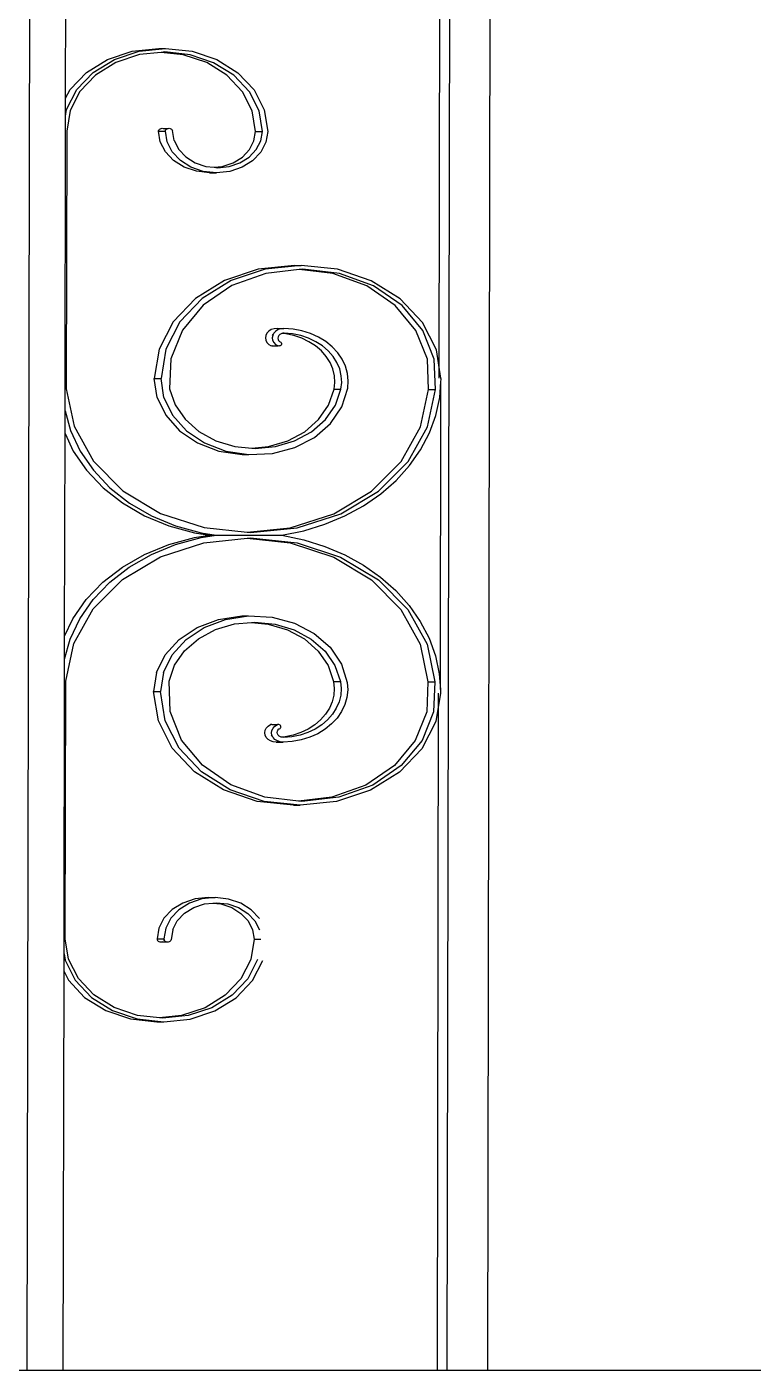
# Model space of a CAD drawing. Header units: millimetres. Extents: x 173236 to 801264, y -94969 to 615039.
# Drawn here: x 297051 to 297362, y -2874 to -2299 of the extents above; entities that cross this region are included whole.
import ezdxf

# ---------------------------------------------------------------- set-up
doc = ezdxf.new("R2010")
doc.units = ezdxf.units.MM
doc.header["$MEASUREMENT"] = 0
for name, color, linetype in [('VOX-A-ELEV-1-NEAR-RefEdit0', 130, 'Continuous'), ('VOX-A-STAIRS-STEPS', 140, 'Continuous'), ('VOX-A-WALL-PATT', 233, 'Continuous')]:
    doc.layers.add(name, color=color, linetype=linetype)

# ---------------------------------------------------------------- blocks, each defined once
blk = doc.blocks.new('STAIR')
at = {"layer": 'VOX-A-WALL-PATT'}
for p, q in [((292556.96, 726.43), (292555.15, -267.16)), ((292537.93, -267.16), (292539.73, 719.38)), ((292534.51, 157.57), (292535.53, 715.61)), ((292374.52, 277.33), (292375.17, 633.48)), ((292358.1, -267.16), (292359.74, 631.25)), ((292383.39, 288.36), (292392.47, 293.99)), ((292386.33, 288.36), (292395.41, 293.98)), ((292392.47, 293.99), (292403.04, 297.51)), ((292395.41, 293.98), (292405.97, 297.51)), ((292406.12, 296.01), (292396.01, 292.64)), ((292403.04, 297.51), (292414.38, 298.7)), ((292405.97, 297.51), (292417.31, 298.7)), ((292415.49, 296.99), (292406.12, 296.01)), ((292414.38, 298.7), (292417.31, 298.7)), ((292416.96, 297.14), (292415.49, 296.99)), ((292424.86, 295.97), (292415.49, 296.99)), ((292427.79, 295.97), (292416.96, 297.14)), ((292417.31, 298.7), (292428.64, 297.47)), ((292434.95, 292.57), (292424.86, 295.97)), ((292437.89, 292.56), (292427.79, 295.97)), ((292428.64, 297.47), (292439.2, 293.9)), ((292439.2, 293.9), (292448.26, 288.25)), ((292376.42, 281.03), (292383.39, 288.36)), ((292379.35, 281.02), (292386.33, 288.36)), ((292396.01, 292.64), (292387.33, 287.26)), ((292443.61, 287.16), (292434.95, 292.57)), ((292446.55, 287.15), (292437.89, 292.56)), ((292448.26, 288.25), (292455.2, 280.88)), ((292387.33, 287.26), (292380.66, 280.24)), ((292450.26, 280.12), (292443.61, 287.16)), ((292453.19, 280.11), (292446.55, 287.15)), ((292374.5, 269.67), (292374.52, 277.33)), ((292374.52, 277.33), (292376.42, 281.03)), ((292374.96, 272.47), (292379.35, 281.02)), ((292380.66, 280.24), (292376.46, 272.07)), ((292454.42, 271.93), (292450.26, 280.12)), ((292457.36, 271.92), (292453.19, 280.11)), ((292455.2, 280.88), (292459.56, 272.32)), ((292374.5, 269.67), (292374.96, 272.47)), ((292376.46, 272.07), (292375.02, 263.29)), ((292455.84, 263.14), (292454.42, 271.93)), ((292458.77, 263.14), (292457.36, 271.92)), ((292459.56, 272.32), (292461.04, 263.13)), ((292374.27, 143.55), (292374.5, 269.67)), ((292375.02, 263.29), (292374.82, 152.96)), ((292414.31, 263.22), (292414.36, 263.54)), ((292414.31, 263.22), (292417.25, 263.21)), ((292415.05, 258.62), (292414.31, 263.22)), ((292414.36, 263.54), (292414.52, 263.85)), ((292414.52, 263.85), (292414.77, 264.11)), ((292414.77, 264.11), (292415.09, 264.31)), ((292415.09, 264.31), (292415.47, 264.44)), ((292415.47, 264.44), (292415.88, 264.48)), ((292415.88, 264.48), (292416.28, 264.44)), ((292416.28, 264.44), (292416.66, 264.31)), ((292416.28, 264.44), (292418.41, 264.43)), ((292417.23, 263.84), (292417.34, 263.62)), ((292417.25, 263.21), (292417.3, 263.54)), ((292417.98, 258.62), (292417.25, 263.21)), ((292417.3, 263.54), (292417.34, 263.62)), ((292417.34, 263.62), (292417.46, 263.84)), ((292417.46, 263.84), (292417.71, 264.11)), ((292417.71, 264.11), (292418.03, 264.31)), ((292418.03, 264.31), (292418.41, 264.43)), ((292418.41, 264.43), (292418.81, 264.47)), ((292418.81, 264.47), (292419.22, 264.43)), ((292419.22, 264.43), (292419.59, 264.3)), ((292419.59, 264.3), (292419.92, 264.1)), ((292419.92, 264.1), (292420.16, 263.84)), ((292420.16, 263.84), (292420.32, 263.53)), ((292421.02, 259.18), (292420.32, 263.53)), ((292421.02, 259.18), (292422.93, 255.42)), ((292453.25, 255.37), (292455.17, 259.12)), ((292455.17, 259.12), (292455.84, 263.14)), ((292455.84, 263.14), (292458.77, 263.14)), ((292456.18, 255.36), (292458.11, 259.11)), ((292458.11, 259.11), (292458.77, 263.14)), ((292461.04, 263.13), (292460.28, 258.54)), ((292417.23, 254.34), (292415.05, 258.62)), ((292420.7, 250.66), (292417.23, 254.34)), ((292420.16, 254.33), (292417.98, 258.62)), ((292423.64, 250.65), (292420.16, 254.33)), ((292422.93, 255.42), (292425.97, 252.19)), ((292450.19, 252.15), (292453.25, 255.37)), ((292453.13, 252.14), (292456.18, 255.36)), ((292458.09, 254.27), (292454.6, 250.6)), ((292460.28, 258.54), (292458.09, 254.27)), ((292425.23, 247.83), (292420.7, 250.66)), ((292428.17, 247.83), (292423.64, 250.65)), ((292430.51, 246.05), (292425.23, 247.83)), ((292425.97, 252.19), (292429.95, 249.71)), ((292433.44, 246.04), (292428.17, 247.83)), ((292429.95, 249.71), (292434.57, 248.15)), ((292434.57, 248.15), (292438.08, 247.77)), ((292438.08, 247.77), (292441.58, 248.14)), ((292438.08, 247.77), (292439.54, 247.61)), ((292439.54, 247.61), (292444.51, 248.13)), ((292441.58, 248.14), (292446.21, 249.68)), ((292444.51, 248.13), (292449.15, 249.68)), ((292450.06, 247.79), (292444.78, 246.02)), ((292446.21, 249.68), (292450.19, 252.15)), ((292449.15, 249.68), (292453.13, 252.14)), ((292454.6, 250.6), (292450.06, 247.79)), ((292436.17, 245.43), (292430.51, 246.05)), ((292439.11, 245.43), (292433.44, 246.04)), ((292436.17, 245.43), (292439.11, 245.43)), ((292444.78, 246.02), (292439.11, 245.43)), ((292456.98, 204.16), (292442.51, 199.33)), ((292459.91, 204.15), (292445.44, 199.33)), ((292460.25, 202.35), (292445.66, 197.11)), ((292472.5, 205.79), (292456.98, 204.16)), ((292475.44, 205.78), (292459.91, 204.15)), ((292474.58, 203.96), (292460.25, 202.35)), ((292472.5, 205.79), (292475.44, 205.78)), ((292476.05, 204.13), (292474.58, 203.96)), ((292488.91, 202.3), (292474.58, 203.96)), ((292490.96, 204.1), (292475.44, 205.78)), ((292491.85, 202.29), (292476.05, 204.13)), ((292503.47, 197), (292488.91, 202.3)), ((292505.41, 199.22), (292490.96, 204.1)), ((292506.41, 197), (292491.85, 202.29)), ((292442.51, 199.33), (292430.07, 191.63)), ((292445.44, 199.33), (292433.01, 191.63)), ((292445.66, 197.11), (292433.44, 188.81)), ((292515.67, 188.66), (292503.47, 197)), ((292517.82, 191.47), (292505.41, 199.22)), ((292518.61, 188.65), (292506.41, 197)), ((292430.07, 191.63), (292420.52, 181.59)), ((292433.01, 191.63), (292423.46, 181.58)), ((292527.33, 181.39), (292517.82, 191.47)), ((292433.44, 188.81), (292424.52, 178.09)), ((292524.55, 177.91), (292515.67, 188.66)), ((292527.49, 177.91), (292518.61, 188.65)), ((292420.52, 181.59), (292414.51, 169.88)), ((292423.46, 181.58), (292417.45, 169.87)), ((292462.57, 178.29), (292461.53, 177.65)), ((292463.77, 178.69), (292462.57, 178.29)), ((292465.06, 178.83), (292463.77, 178.69)), ((292465.5, 178.28), (292464.47, 177.64)), ((292465.06, 178.83), (292468, 178.82)), ((292466.71, 178.69), (292465.06, 178.83)), ((292466.71, 178.69), (292465.5, 178.28)), ((292468, 178.82), (292466.71, 178.69)), ((292471.91, 178.53), (292468, 178.82)), ((292475.73, 177.8), (292471.91, 178.53)), ((292533.3, 169.66), (292527.33, 181.39)), ((292424.52, 178.09), (292419.6, 165.8)), ((292460.24, 175.84), (292460.07, 174.79)), ((292460.07, 174.79), (292460.24, 173.75)), ((292460.74, 176.81), (292460.24, 175.84)), ((292460.24, 173.75), (292460.73, 172.77)), ((292460.73, 172.77), (292461.52, 171.93)), ((292461.53, 177.65), (292460.74, 176.81)), ((292463.32, 176.18), (292462.96, 175.83)), ((292463.18, 175.83), (292463, 174.79)), ((292463, 174.79), (292463.17, 173.74)), ((292463.17, 173.74), (292463.67, 172.77)), ((292463.32, 176.18), (292463.18, 175.83)), ((292463.37, 176.21), (292463.32, 176.18)), ((292463.68, 176.81), (292463.37, 176.21)), ((292463.67, 172.77), (292464.46, 171.93)), ((292464.47, 177.64), (292463.68, 176.81)), ((292465.53, 175.23), (292465.41, 174.68)), ((292465.41, 174.68), (292465.48, 174.12)), ((292465.48, 174.12), (292465.73, 173.59)), ((292465.81, 175.74), (292465.53, 175.23)), ((292465.73, 173.59), (292466.13, 173.13)), ((292466.25, 176.18), (292465.81, 175.74)), ((292466.13, 173.13), (292466.42, 173.03)), ((292466.82, 176.51), (292466.25, 176.18)), ((292466.42, 173.03), (292466.66, 172.88)), ((292466.66, 172.88), (292466.85, 172.68)), ((292467.11, 176.59), (292466.82, 176.51)), ((292466.85, 172.68), (292466.96, 172.44)), ((292467.47, 176.7), (292467.11, 176.59)), ((292468.8, 176.44), (292467.11, 176.59)), ((292468.16, 176.76), (292467.47, 176.7)), ((292471.74, 176.44), (292468.16, 176.76)), ((292472.29, 175.72), (292468.8, 176.44)), ((292475.23, 175.71), (292471.74, 176.44)), ((292475.62, 174.6), (292472.29, 175.72)), ((292478.56, 174.59), (292475.23, 175.71)), ((292478.73, 173.12), (292475.62, 174.6)), ((292479.39, 176.65), (292475.73, 177.8)), ((292481.66, 173.11), (292478.56, 174.59)), ((292481.54, 171.3), (292478.73, 173.12)), ((292482.82, 175.1), (292479.39, 176.65)), ((292484.48, 171.29), (292481.66, 173.11)), ((292485.95, 173.17), (292482.82, 175.1)), ((292488.71, 170.92), (292485.95, 173.17)), ((292529.43, 165.6), (292524.55, 177.91)), ((292532.36, 165.59), (292527.49, 177.91)), ((292414.51, 169.88), (292412.45, 157.31)), ((292417.45, 169.87), (292415.38, 157.3)), ((292461.52, 171.93), (292462.56, 171.29)), ((292462.86, 171.25), (292462.56, 171.29)), ((292463.17, 171.28), (292462.86, 171.25)), ((292463.17, 171.28), (292465.49, 171.28)), ((292464.46, 171.93), (292465.49, 171.28)), ((292465.8, 171.25), (292465.49, 171.28)), ((292466.11, 171.28), (292465.8, 171.25)), ((292466.39, 171.37), (292466.11, 171.28)), ((292466.64, 171.52), (292466.39, 171.37)), ((292466.83, 171.72), (292466.64, 171.52)), ((292466.95, 171.95), (292466.83, 171.72)), ((292467, 172.19), (292466.95, 171.95)), ((292466.96, 172.44), (292467, 172.19)), ((292484.02, 169.17), (292481.54, 171.3)), ((292486.1, 166.79), (292484.02, 169.17)), ((292486.95, 169.17), (292484.48, 171.29)), ((292487.75, 164.19), (292486.1, 166.79)), ((292489.03, 166.78), (292486.95, 169.17)), ((292491.07, 168.37), (292488.71, 170.92)), ((292490.68, 164.19), (292489.03, 166.78)), ((292492.96, 165.58), (292491.07, 168.37)), ((292535.24, 157.57), (292533.3, 169.66)), ((292419.6, 165.8), (292419.06, 152.88)), ((292488.93, 161.43), (292487.75, 164.19)), ((292489.62, 158.57), (292488.93, 161.43)), ((292491.87, 161.43), (292490.68, 164.19)), ((292492.56, 158.56), (292491.87, 161.43)), ((292494.36, 162.61), (292492.96, 165.58)), ((292495.23, 159.51), (292494.36, 162.61)), ((292529.91, 152.67), (292529.43, 165.6)), ((292532.85, 152.67), (292532.36, 165.59)), ((292412.45, 157.31), (292415.38, 157.3)), ((292413.69, 149.21), (292412.45, 157.31)), ((292416.63, 149.2), (292415.38, 157.3)), ((292489.5, 152.75), (292489.81, 155.65)), ((292489.81, 155.65), (292489.62, 158.57)), ((292492.43, 152.74), (292492.75, 155.65)), ((292492.75, 155.65), (292492.56, 158.56)), ((292495.56, 156.34), (292495.23, 159.51)), ((292495.35, 153.16), (292495.56, 156.34)), ((292534.75, 149.27), (292535.24, 155.97)), ((292535, 24.24), (292535.24, 155.97)), ((292535.32, 157.08), (292535.24, 157.57)), ((292535.24, 155.97), (292535.32, 157.08)), ((292374.82, 152.96), (292378.17, 136.89)), ((292419.06, 152.88), (292421.42, 146.06)), ((292487.12, 145.94), (292489.5, 152.75)), ((292489.5, 152.75), (292492.43, 152.74)), ((292490.05, 145.93), (292492.43, 152.74)), ((292492.85, 145.26), (292495.35, 153.16)), ((292526.5, 136.62), (292529.91, 152.67)), ((292529.44, 136.62), (292532.85, 152.67)), ((292529.91, 152.67), (292532.85, 152.67)), ((292413.69, 149.21), (292417.39, 141.62)), ((292416.63, 149.2), (292420.33, 141.61)), ((292421.42, 146.06), (292425.67, 139.88)), ((292482.84, 139.77), (292487.12, 145.94)), ((292485.78, 139.77), (292490.05, 145.93)), ((292488.01, 138.11), (292492.85, 145.26)), ((292533.08, 141.55), (292534.75, 149.27)), ((292374.26, 133.79), (292374.27, 143.55)), ((292374.27, 143.55), (292376.6, 135.05)), ((292417.39, 141.62), (292423.3, 135.01)), ((292420.33, 141.61), (292426.24, 135)), ((292425.67, 139.88), (292431.59, 134.67)), ((292476.91, 134.59), (292482.84, 139.77)), ((292479.84, 134.58), (292485.78, 139.77)), ((292481.12, 132.16), (292488.01, 138.11)), ((292530.33, 134.05), (292533.08, 141.55)), ((292374.1, 47.01), (292374.26, 133.79)), ((292374.26, 133.79), (292377.8, 126.26)), ((292376.6, 135.05), (292380.73, 126.26)), ((292378.17, 136.89), (292386.41, 122.03)), ((292423.3, 135.01), (292431.06, 129.8)), ((292426.24, 135), (292433.99, 129.79)), ((292431.59, 134.67), (292438.84, 130.72)), ((292469.64, 130.67), (292476.91, 134.59)), ((292472.57, 130.66), (292479.84, 134.58)), ((292518.21, 121.79), (292526.5, 136.62)), ((292521.14, 121.79), (292529.44, 136.62)), ((292526.54, 126.85), (292530.33, 134.05)), ((292431.06, 129.8), (292440.17, 126.31)), ((292433.99, 129.79), (292443.1, 126.31)), ((292438.84, 130.72), (292447.03, 128.26)), ((292447.03, 128.26), (292454.23, 127.55)), ((292454.23, 127.55), (292461.44, 128.23)), ((292454.23, 127.55), (292455.7, 127.41)), ((292455.7, 127.41), (292464.38, 128.23)), ((292461.44, 128.23), (292469.64, 130.67)), ((292463.04, 125.27), (292472.62, 127.79)), ((292464.38, 128.23), (292472.57, 130.66)), ((292472.62, 127.79), (292481.12, 132.16)), ((292521.76, 120.05), (292526.54, 126.85)), ((292377.8, 126.26), (292383.47, 118.05)), ((292380.73, 126.26), (292386.41, 118.05)), ((292386.41, 122.03), (292399.01, 109.33)), ((292440.17, 126.31), (292450.06, 124.77)), ((292443.1, 126.31), (292452.99, 124.77)), ((292450.06, 124.77), (292452.99, 124.77)), ((292452.99, 124.77), (292463.04, 125.27)), ((292505.56, 109.14), (292518.21, 121.79)), ((292508.5, 109.13), (292521.14, 121.79)), ((292383.47, 118.05), (292390.56, 110.6)), ((292386.41, 118.05), (292393.5, 110.6)), ((292516.04, 113.74), (292521.76, 120.05)), ((292390.56, 110.6), (292398.92, 104.07)), ((292393.5, 110.6), (292401.85, 104.06)), ((292399.01, 109.33), (292415.15, 99.62)), ((292509.47, 108), (292516.04, 113.74)), ((292398.92, 104.07), (292408.36, 98.59)), ((292401.85, 104.06), (292411.29, 98.59)), ((292489.39, 99.48), (292505.56, 109.14)), ((292492.32, 99.47), (292508.5, 109.13)), ((292502.14, 102.91), (292509.47, 108)), ((292408.36, 98.59), (292418.68, 94.29)), ((292411.29, 98.59), (292421.62, 94.28)), ((292415.15, 99.62), (292433.79, 93.51)), ((292470.73, 93.44), (292489.39, 99.48)), ((292473.66, 93.43), (292492.32, 99.47)), ((292485.55, 94.94), (292494.13, 98.54)), ((292494.13, 98.54), (292502.14, 102.91)), ((292418.68, 94.29), (292429.67, 91.25)), ((292421.62, 94.28), (292432.61, 91.24)), ((292433.79, 93.51), (292452.25, 91.55)), ((292452.25, 91.55), (292470.73, 93.44)), ((292453.72, 91.4), (292473.66, 93.43)), ((292467.16, 90.23), (292476.52, 92.16)), ((292476.52, 92.16), (292485.55, 94.94)), ((292408.33, 82.08), (292418.67, 86.35)), ((292411.26, 82.08), (292421.6, 86.34)), ((292415.11, 81.03), (292433.77, 87.08)), ((292418.67, 86.35), (292429.67, 89.35)), ((292421.6, 86.34), (292432.6, 89.34)), ((292429.67, 91.25), (292436.11, 90.29)), ((292429.67, 89.35), (292436.11, 90.29)), ((292432.6, 89.34), (292439.05, 90.28)), ((292432.61, 91.24), (292439.05, 90.28)), ((292433.77, 87.08), (292452.25, 88.96)), ((292436.11, 90.29), (292439.05, 90.28)), ((292439.05, 90.28), (292467.16, 90.23)), ((292452.25, 91.55), (292453.72, 91.4)), ((292452.25, 88.96), (292453.72, 89.11)), ((292452.25, 88.96), (292470.72, 87.01)), ((292453.72, 89.11), (292473.65, 87)), ((292467.16, 90.23), (292476.51, 88.27)), ((292470.72, 87.01), (292489.35, 80.9)), ((292473.65, 87), (292492.29, 80.89)), ((292476.51, 88.27), (292485.53, 85.45)), ((292398.87, 76.64), (292408.33, 82.08)), ((292398.94, 71.37), (292415.11, 81.03)), ((292401.8, 76.63), (292411.26, 82.08)), ((292485.53, 85.45), (292494.1, 81.82)), ((292489.35, 80.9), (292505.49, 71.18)), ((292492.29, 80.89), (292508.43, 71.17)), ((292494.1, 81.82), (292502.09, 77.42)), ((292390.49, 70.13), (292398.87, 76.64)), ((292393.42, 70.13), (292401.8, 76.63)), ((292502.09, 77.42), (292509.41, 72.3)), ((292383.37, 62.71), (292390.49, 70.13)), ((292386.29, 58.72), (292398.94, 71.37)), ((292386.31, 62.7), (292393.42, 70.13)), ((292505.49, 71.18), (292518.09, 58.48)), ((292508.43, 71.17), (292521.03, 58.47)), ((292509.41, 72.3), (292515.96, 66.54)), ((292515.96, 66.54), (292521.65, 60.21)), ((292377.67, 54.52), (292383.37, 62.71)), ((292378, 43.89), (292386.29, 58.72)), ((292380.6, 54.52), (292386.31, 62.7)), ((292518.09, 58.48), (292526.33, 43.62)), ((292521.03, 58.47), (292529.27, 43.61)), ((292521.65, 60.21), (292526.41, 53.39)), ((292374.1, 47.01), (292377.67, 54.52)), ((292376.43, 45.74), (292380.6, 54.52)), ((292430.91, 50.79), (292440.03, 54.25)), ((292433.85, 50.79), (292442.97, 54.24)), ((292438.69, 49.84), (292446.89, 52.27)), ((292440.03, 54.25), (292449.93, 55.75)), ((292442.97, 54.24), (292452.87, 55.74)), ((292446.89, 52.27), (292454.1, 52.95)), ((292449.93, 55.75), (292452.87, 55.74)), ((292452.87, 55.74), (292462.91, 55.2)), ((292454.1, 52.95), (292455.57, 53.09)), ((292454.1, 52.95), (292461.3, 52.25)), ((292455.57, 53.09), (292464.24, 52.24)), ((292461.3, 52.25), (292469.49, 49.78)), ((292462.91, 55.2), (292472.48, 52.65)), ((292464.24, 52.24), (292472.43, 49.78)), ((292472.48, 52.65), (292480.97, 48.25)), ((292526.41, 53.39), (292530.17, 46.18)), ((292374.08, 37.25), (292374.1, 47.01)), ((292423.14, 45.61), (292430.91, 50.79)), ((292426.07, 45.61), (292433.85, 50.79)), ((292431.43, 45.92), (292438.69, 49.84)), ((292469.49, 49.78), (292476.74, 45.84)), ((292472.43, 49.78), (292479.68, 45.83)), ((292480.97, 48.25), (292487.83, 42.28)), ((292530.17, 46.18), (292532.89, 38.66)), ((292374.08, 37.25), (292376.43, 45.74)), ((292374.59, 27.84), (292378, 43.89)), ((292417.2, 39.02), (292423.14, 45.61)), ((292420.14, 39.02), (292426.07, 45.61)), ((292421.21, 34.57), (292425.49, 40.73)), ((292425.49, 40.73), (292431.43, 45.92)), ((292476.74, 45.84), (292482.66, 40.63)), ((292479.68, 45.83), (292485.6, 40.62)), ((292482.66, 40.63), (292486.92, 34.45)), ((292485.6, 40.62), (292489.85, 34.44)), ((292487.83, 42.28), (292492.65, 35.11)), ((292526.33, 43.62), (292529.69, 27.56)), ((292529.27, 43.61), (292532.62, 27.55)), ((292373.85, -88.88), (292374.08, 37.25)), ((292413.48, 31.45), (292417.2, 39.02)), ((292416.41, 31.44), (292420.14, 39.02)), ((292418.83, 27.76), (292421.21, 34.57)), ((292492.65, 35.11), (292495.12, 27.2)), ((292532.89, 38.66), (292534.53, 30.95)), ((292413.48, 31.45), (292412.2, 23.35)), ((292416.41, 31.44), (292415.14, 23.35)), ((292486.92, 34.45), (292489.27, 27.63)), ((292489.85, 34.44), (292492.21, 27.62)), ((292534.53, 30.95), (292535, 24.24)), ((292374.39, -82.49), (292374.59, 27.84)), ((292414.22, 10.77), (292412.2, 23.35)), ((292412.2, 23.35), (292415.14, 23.35)), ((292417.16, 10.77), (292415.14, 23.35)), ((292419.32, 14.83), (292418.83, 27.76)), ((292489.27, 27.63), (292492.21, 27.62)), ((292489.27, 27.63), (292489.58, 24.72)), ((292489.58, 24.72), (292489.37, 21.81)), ((292492.21, 27.62), (292492.51, 24.72)), ((292492.51, 24.72), (292492.31, 21.8)), ((292495.32, 24.02), (292494.98, 20.85)), ((292495.12, 27.2), (292495.32, 24.02)), ((292529.69, 27.56), (292529.15, 14.63)), ((292529.69, 27.56), (292532.62, 27.55)), ((292532.62, 27.55), (292532.09, 14.63)), ((292535.07, 23.13), (292534.99, 22.64)), ((292535, 24.24), (292535.07, 23.13)), ((292488.67, 18.94), (292487.48, 16.19)), ((292489.37, 21.81), (292488.67, 18.94)), ((292491.61, 18.94), (292490.41, 16.19)), ((292492.31, 21.8), (292491.61, 18.94)), ((292494.09, 17.75), (292492.69, 14.78)), ((292494.98, 20.85), (292494.09, 17.75)), ((292534.99, 22.64), (292533.01, 10.56)), ((292533.73, -267.16), (292534.26, 22.65)), ((292424.2, 2.52), (292419.32, 14.83)), ((292485.82, 13.6), (292483.73, 11.23)), ((292487.48, 16.19), (292485.82, 13.6)), ((292488.75, 13.6), (292486.66, 11.22)), ((292490.78, 12), (292488.42, 9.46)), ((292490.41, 16.19), (292488.75, 13.6)), ((292492.69, 14.78), (292490.78, 12)), ((292529.15, 14.63), (292524.23, 2.34)), ((292532.09, 14.63), (292527.17, 2.33)), ((292420.19, -0.96), (292414.22, 10.77)), ((292423.13, -0.96), (292417.16, 10.77)), ((292459.76, 5.69), (292459.93, 6.74)), ((292459.93, 6.74), (292460.43, 7.71)), ((292460.43, 7.71), (292461.23, 8.55)), ((292461.23, 8.55), (292462.26, 9.19)), ((292462.57, 9.22), (292462.26, 9.19)), ((292462.87, 9.19), (292462.57, 9.22)), ((292462.69, 5.69), (292462.87, 6.73)), ((292462.87, 9.19), (292465.2, 9.18)), ((292462.87, 6.73), (292463.37, 7.71)), ((292463.37, 7.71), (292464.16, 8.54)), ((292464.16, 8.54), (292465.2, 9.18)), ((292465.11, 5.79), (292465.18, 6.35)), ((292465.22, 5.23), (292465.11, 5.79)), ((292465.18, 6.35), (292465.42, 6.88)), ((292465.5, 9.22), (292465.2, 9.18)), ((292465.42, 6.88), (292465.83, 7.33)), ((292465.81, 9.19), (292465.5, 9.22)), ((292466.1, 9.09), (292465.81, 9.19)), ((292465.83, 7.33), (292466.12, 7.43)), ((292466.34, 8.94), (292466.1, 9.09)), ((292466.12, 7.43), (292466.36, 7.58)), ((292466.53, 8.74), (292466.34, 8.94)), ((292466.36, 7.58), (292466.55, 7.78)), ((292466.66, 8.51), (292466.53, 8.74)), ((292466.55, 7.78), (292466.66, 8.02)), ((292466.7, 8.27), (292466.66, 8.51)), ((292466.66, 8.02), (292466.7, 8.27)), ((292475.31, 5.83), (292471.98, 4.72)), ((292478.25, 5.82), (292474.92, 4.72)), ((292478.42, 7.3), (292475.31, 5.83)), ((292481.36, 7.29), (292478.25, 5.82)), ((292481.25, 9.11), (292478.42, 7.3)), ((292483.73, 11.23), (292481.25, 9.11)), ((292484.18, 9.11), (292481.36, 7.29)), ((292485.64, 7.22), (292482.51, 5.3)), ((292486.66, 11.22), (292484.18, 9.11)), ((292488.42, 9.46), (292485.64, 7.22)), ((292533.01, 10.56), (292527, -1.15)), ((292433.08, -8.23), (292424.2, 2.52)), ((292459.93, 4.65), (292459.76, 5.69)), ((292460.42, 3.67), (292459.93, 4.65)), ((292461.21, 2.83), (292460.42, 3.67)), ((292462.25, 2.19), (292461.21, 2.83)), ((292463.45, 1.78), (292462.25, 2.19)), ((292463, 4.29), (292462.65, 4.64)), ((292462.86, 4.64), (292462.69, 5.69)), ((292463, 4.29), (292462.86, 4.64)), ((292463.06, 4.26), (292463, 4.29)), ((292463.36, 3.66), (292463.06, 4.26)), ((292464.15, 2.83), (292463.36, 3.66)), ((292464.74, 1.64), (292463.45, 1.78)), ((292465.18, 2.18), (292464.15, 2.83)), ((292466.39, 1.77), (292464.74, 1.64)), ((292464.74, 1.64), (292467.68, 1.63)), ((292466.39, 1.77), (292465.18, 2.18)), ((292465.5, 4.72), (292465.22, 5.23)), ((292465.94, 4.28), (292465.5, 4.72)), ((292466.5, 3.95), (292465.94, 4.28)), ((292467.68, 1.63), (292466.39, 1.77)), ((292466.79, 3.86), (292466.5, 3.95)), ((292468.49, 4.01), (292466.79, 3.86)), ((292467.15, 3.75), (292466.79, 3.86)), ((292467.84, 3.7), (292467.15, 3.75)), ((292471.59, 1.91), (292467.68, 1.63)), ((292471.42, 4.01), (292467.84, 3.7)), ((292471.98, 4.72), (292468.49, 4.01)), ((292474.92, 4.72), (292471.42, 4.01)), ((292475.41, 2.63), (292471.59, 1.91)), ((292479.08, 3.76), (292475.41, 2.63)), ((292482.51, 5.3), (292479.08, 3.76)), ((292524.23, 2.34), (292515.31, -8.38)), ((292527.17, 2.33), (292518.25, -8.38)), ((292429.7, -11.04), (292420.19, -0.96)), ((292432.64, -11.04), (292423.13, -0.96)), ((292527, -1.15), (292517.45, -11.2)), ((292442.11, -18.78), (292429.7, -11.04)), ((292445.04, -18.79), (292432.64, -11.04)), ((292445.27, -16.57), (292433.08, -8.23)), ((292515.31, -8.38), (292503.08, -16.68)), ((292517.45, -11.2), (292505.01, -18.9)), ((292518.25, -8.38), (292506.02, -16.68)), ((292459.84, -21.87), (292445.27, -16.57)), ((292503.08, -16.68), (292488.5, -21.92)), ((292506.02, -16.68), (292491.44, -21.93)), ((292456.56, -23.66), (292442.11, -18.78)), ((292459.5, -23.67), (292445.04, -18.79)), ((292474.17, -23.53), (292459.84, -21.87)), ((292488.5, -21.92), (292474.17, -23.53)), ((292491.44, -21.93), (292475.63, -23.7)), ((292505.01, -18.9), (292490.54, -23.73)), ((292472.08, -25.35), (292456.56, -23.66)), ((292475.02, -25.35), (292459.5, -23.67)), ((292472.08, -25.35), (292475.02, -25.35)), ((292475.63, -23.7), (292474.17, -23.53)), ((292490.54, -23.73), (292475.02, -25.35)), ((292424.66, -67.22), (292420.12, -70.03)), ((292427.59, -67.22), (292423.05, -70.04)), ((292429.94, -65.46), (292424.66, -67.22)), ((292432.88, -65.46), (292427.59, -67.22)), ((292429.36, -69.12), (292434, -67.57)), ((292435.61, -64.86), (292429.94, -65.46)), ((292438.54, -64.87), (292432.88, -65.46)), ((292434, -67.57), (292437.5, -67.21)), ((292435.61, -64.86), (292438.54, -64.87)), ((292437.5, -67.21), (292438.97, -67.05)), ((292437.5, -67.21), (292441, -67.59)), ((292444.21, -65.48), (292438.54, -64.87)), ((292438.97, -67.05), (292443.94, -67.59)), ((292441, -67.59), (292445.63, -69.15)), ((292443.94, -67.59), (292448.56, -69.15)), ((292449.49, -67.26), (292444.21, -65.48)), ((292454.02, -70.09), (292449.49, -67.26)), ((292416.63, -73.7), (292414.43, -77.97)), ((292420.12, -70.03), (292416.63, -73.7)), ((292419.57, -73.7), (292417.37, -77.98)), ((292423.05, -70.04), (292419.57, -73.7)), ((292422.33, -74.8), (292425.38, -71.58)), ((292425.38, -71.58), (292429.36, -69.12)), ((292445.63, -69.15), (292449.6, -71.63)), ((292448.56, -69.15), (292452.54, -71.63)), ((292449.6, -71.63), (292452.65, -74.86)), ((292452.54, -71.63), (292455.58, -74.86)), ((292457.49, -73.77), (292454.02, -70.09)), ((292414.43, -77.97), (292413.68, -82.56)), ((292417.37, -77.98), (292416.62, -82.57)), ((292420.4, -78.55), (292419.69, -82.9)), ((292420.4, -78.55), (292422.33, -74.8)), ((292452.65, -74.86), (292454.56, -78.61)), ((292454.56, -78.61), (292455.2, -82.64)), ((292455.58, -74.86), (292457.49, -78.62)), ((292375.8, -91.28), (292374.39, -82.49)), ((292413.68, -82.56), (292413.73, -82.89)), ((292413.68, -82.56), (292416.62, -82.57)), ((292413.73, -82.89), (292413.89, -83.2)), ((292413.89, -83.2), (292414.14, -83.46)), ((292414.14, -83.46), (292414.46, -83.66)), ((292414.46, -83.66), (292414.84, -83.79)), ((292414.84, -83.79), (292415.24, -83.83)), ((292415.24, -83.83), (292415.64, -83.79)), ((292415.64, -83.79), (292416.02, -83.66)), ((292415.64, -83.79), (292417.77, -83.79)), ((292416.59, -83.2), (292416.71, -82.98)), ((292416.62, -82.57), (292416.67, -82.9)), ((292416.67, -82.9), (292416.71, -82.98)), ((292416.71, -82.98), (292416.82, -83.2)), ((292416.82, -83.2), (292417.07, -83.47)), ((292417.07, -83.47), (292417.39, -83.67)), ((292417.39, -83.67), (292417.77, -83.79)), ((292417.77, -83.79), (292418.18, -83.84)), ((292418.18, -83.84), (292418.58, -83.8)), ((292418.58, -83.8), (292418.96, -83.67)), ((292418.96, -83.67), (292419.28, -83.47)), ((292419.28, -83.47), (292419.53, -83.21)), ((292419.53, -83.21), (292419.69, -82.9)), ((292455.2, -82.64), (292453.76, -91.42)), ((292455.2, -82.64), (292458.14, -82.65)), ((292373.84, -96.53), (292373.85, -88.88)), ((292373.85, -88.88), (292374.3, -91.68)), ((292374.3, -91.68), (292378.66, -100.24)), ((292379.97, -99.47), (292375.8, -91.28)), ((292453.76, -91.42), (292449.56, -99.6)), ((292456.7, -91.42), (292452.5, -99.6)), ((292454.51, -100.38), (292458.9, -91.83)), ((292373.52, -267.16), (292373.84, -96.53)), ((292373.84, -96.53), (292375.72, -100.24)), ((292375.72, -100.24), (292382.67, -107.6)), ((292378.66, -100.24), (292385.6, -107.6)), ((292386.61, -106.51), (292379.97, -99.47)), ((292449.56, -99.6), (292442.9, -106.61)), ((292452.5, -99.6), (292445.83, -106.62)), ((292447.54, -107.72), (292454.51, -100.38)), ((292382.67, -107.6), (292391.73, -113.25)), ((292385.6, -107.6), (292394.66, -113.26)), ((292395.27, -111.92), (292386.61, -106.51)), ((292442.9, -106.61), (292434.21, -111.99)), ((292445.83, -106.62), (292437.15, -111.99)), ((292438.46, -113.34), (292447.54, -107.72)), ((292391.73, -113.25), (292402.28, -116.82)), ((292394.66, -113.26), (292405.22, -116.82)), ((292405.36, -115.33), (292395.27, -111.92)), ((292434.21, -111.99), (292424.11, -115.36)), ((292437.15, -111.99), (292427.04, -115.36)), ((292427.89, -116.87), (292438.46, -113.34)), ((292402.28, -116.82), (292413.62, -118.05)), ((292405.22, -116.82), (292416.55, -118.05)), ((292414.73, -116.34), (292405.36, -115.33)), ((292413.62, -118.05), (292416.55, -118.05)), ((292424.11, -115.36), (292414.73, -116.34)), ((292416.2, -116.5), (292414.73, -116.34)), ((292427.04, -115.36), (292416.2, -116.5)), ((292416.55, -118.05), (292427.89, -116.87))]:
    blk.add_line(p, q, dxfattribs=at)

msp = doc.modelspace()

# ---------------------------------------------------------------- linework, layer by layer
at = {"layer": 'VOX-A-ELEV-1-NEAR-RefEdit0'}
msp.add_line((287649.77, -2873.82), (300994.03, -2873.82), dxfattribs=at)

# ---------------------------------------------------------------- block references
at = {"layer": 'VOX-A-STAIRS-STEPS'}
msp.add_blockref('STAIR', (4693.14, -2606.66), dxfattribs=at)

doc.saveas('drawing.dxf')
